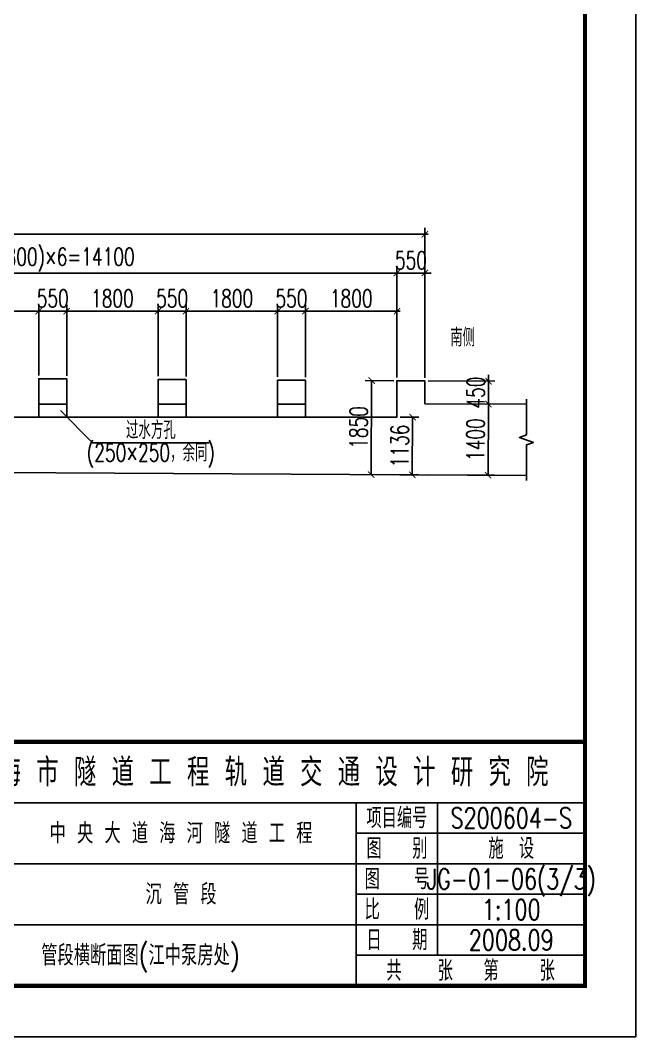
# Model space of a CAD drawing. Extents: x 266020 to 523514, y 704210 to 746210.
# Drawn here: x 511400 to 523514, y 704210 to 724201 of the extents above; entities that cross this region are included whole.
import ezdxf
from ezdxf.enums import TextEntityAlignment as Align

# ---------------------------------------------------------------- set-up
doc = ezdxf.new("R2010")
doc.units = 0
doc.header["$LTSCALE"] = 50
doc.header["$MEASUREMENT"] = 0
doc.layers.get('0').update_dxf_attribs({"linetype": 'CONTINUOUS'})
doc.layers.get('Defpoints').update_dxf_attribs({"linetype": 'CONTINUOUS'})
for name, color, linetype in [('01 标  注', 1, 'CONTINUOUS'), ('4', 4, 'CONTINUOUS'), ('zxz 01 标  注', 1, 'CONTINUOUS'), ('zxz 02 结  构', 5, 'CONTINUOUS'), ('图框', 7, 'CONTINUOUS')]:
    doc.layers.add(name, color=color, linetype=linetype)
doc.styles.get("Standard").update_dxf_attribs({"font": 'txt1.shx', "width": 0.7, "bigfont": 'hztxt.shx'})
doc.dimstyles.new('1：100', dxfattribs={"dimscale": 100, "dimtxt": 3.5, "dimasz": 1.25, "dimexe": 1.25, "dimexo": 0.625, "dimgap": 0.75, "dimtad": 1, "dimdsep": 46, "dimtxsty": 'Standard', "dimblk": 'ARCHTICK', "dimcen": 2.5, "dimclrt": 256, "dimadec": 0, "dimazin": 0, "dimtfac": 1, "dimtix": 1, "dimtmove": 0, "dimatfit": 3, "dimfxl": 0, "dimarcsym": 0})
doc.dimstyles.new('zxz 1：25', dxfattribs={"dimscale": 100, "dimtxt": 3.5, "dimasz": 1.25, "dimexe": 1.25, "dimexo": 0.625, "dimgap": 0.75, "dimtad": 1, "dimdec": 0, "dimlfac": 0.25, "dimdsep": 46, "dimtxsty": 'Standard', "dimblk": 'ARCHTICK', "dimcen": 2.5, "dimdle": 0.625, "dimclrt": 1, "dimadec": 4, "dimazin": 1, "dimtfac": 1, "dimtdec": 0, "dimtix": 1, "dimtmove": 0, "dimatfit": 3, "dimldrblk": 'ARCHTICK', "dimfxl": 0, "dimarcsym": 0})

# ---------------------------------------------------------------- blocks, each defined once
blk = doc.blocks.new('_ArchTick')
at = {"color": 0, "linetype": 'ByBlock', "const_width": 0.15}
blk.add_lwpolyline([(-0.5, -0.5), (0.5, 0.5)], dxfattribs=at)
blk = doc.blocks.new('*D430')
at = {"layer": 'Defpoints', "color": 0}
for p in [(511764, 718481), (509964, 717161), (511764, 717151)]:
    blk.add_point(p, dxfattribs=at)
at = {"layer": 'zxz 01 标  注', "color": 0, "lineweight": -2}
for p, q in [((509964, 717223), (509964, 718606)), ((511764, 717214), (511764, 718606)), ((509902, 718481), (511827, 718481))]:
    blk.add_line(p, q, dxfattribs=at)
at = {"layer": 'zxz 01 标  注', "color": 0, "lineweight": -2, "xscale": 125, "yscale": 125, "zscale": 125, "rotation": 180}
blk.add_blockref('_ArchTick', (509964, 718481), dxfattribs=at)
at = {"layer": 'zxz 01 标  注', "color": 0, "lineweight": -2, "xscale": 125, "yscale": 125, "zscale": 125}
blk.add_blockref('_ArchTick', (511764, 718481), dxfattribs=at)
at = {"layer": 'zxz 01 标  注', "color": 1, "insert": (510864, 718731), "char_height": 350, "attachment_point": 5}
blk.add_mtext('1800', dxfattribs=at)
blk = doc.blocks.new('*D431')
at = {"layer": 'Defpoints', "color": 0}
for p in [(512314, 718481), (511764, 717151), (512314, 717148)]:
    blk.add_point(p, dxfattribs=at)
at = {"layer": 'zxz 01 标  注', "color": 0, "lineweight": -2}
for p, q in [((511764, 717214), (511764, 718606)), ((512314, 717211), (512314, 718606)), ((511764, 718481), (511639, 718481)), ((511764, 718481), (512314, 718481)), ((512314, 718481), (512439, 718481))]:
    blk.add_line(p, q, dxfattribs=at)
at = {"layer": 'zxz 01 标  注', "color": 0, "lineweight": -2, "xscale": 125, "yscale": 125, "zscale": 125}
blk.add_blockref('_ArchTick', (511764, 718481), dxfattribs=at)
at = {"layer": 'zxz 01 标  注', "color": 0, "lineweight": -2, "xscale": 125, "yscale": 125, "zscale": 125, "rotation": 180}
blk.add_blockref('_ArchTick', (512314, 718481), dxfattribs=at)
at = {"layer": 'zxz 01 标  注', "color": 1, "insert": (512039, 718731), "char_height": 350, "attachment_point": 5}
blk.add_mtext('550', dxfattribs=at)
blk = doc.blocks.new('*D432')
at = {"layer": 'Defpoints', "color": 0}
for p in [(514114, 718481), (512314, 717148), (514114, 717138)]:
    blk.add_point(p, dxfattribs=at)
at = {"layer": 'zxz 01 标  注', "color": 0, "lineweight": -2}
for p, q in [((512314, 717211), (512314, 718606)), ((514114, 717201), (514114, 718606)), ((512252, 718481), (514177, 718481))]:
    blk.add_line(p, q, dxfattribs=at)
at = {"layer": 'zxz 01 标  注', "color": 0, "lineweight": -2, "xscale": 125, "yscale": 125, "zscale": 125, "rotation": 180}
blk.add_blockref('_ArchTick', (512314, 718481), dxfattribs=at)
at = {"layer": 'zxz 01 标  注', "color": 0, "lineweight": -2, "xscale": 125, "yscale": 125, "zscale": 125}
blk.add_blockref('_ArchTick', (514114, 718481), dxfattribs=at)
at = {"layer": 'zxz 01 标  注', "color": 1, "insert": (513214, 718731), "char_height": 350, "attachment_point": 5}
blk.add_mtext('1800', dxfattribs=at)
blk = doc.blocks.new('*D433')
at = {"layer": 'Defpoints', "color": 0}
for p in [(514664, 718481), (514114, 717138), (514664, 717135)]:
    blk.add_point(p, dxfattribs=at)
at = {"layer": 'zxz 01 标  注', "color": 0, "lineweight": -2}
for p, q in [((514114, 717201), (514114, 718606)), ((514664, 717198), (514664, 718606)), ((514114, 718481), (513989, 718481)), ((514114, 718481), (514664, 718481)), ((514664, 718481), (514789, 718481))]:
    blk.add_line(p, q, dxfattribs=at)
at = {"layer": 'zxz 01 标  注', "color": 0, "lineweight": -2, "xscale": 125, "yscale": 125, "zscale": 125}
blk.add_blockref('_ArchTick', (514114, 718481), dxfattribs=at)
at = {"layer": 'zxz 01 标  注', "color": 0, "lineweight": -2, "xscale": 125, "yscale": 125, "zscale": 125, "rotation": 180}
blk.add_blockref('_ArchTick', (514664, 718481), dxfattribs=at)
at = {"layer": 'zxz 01 标  注', "color": 1, "insert": (514389, 718731), "char_height": 350, "attachment_point": 5}
blk.add_mtext('550', dxfattribs=at)
blk = doc.blocks.new('*D434')
at = {"layer": 'Defpoints', "color": 0}
for p in [(516464, 718481), (514664, 717135), (516464, 717125)]:
    blk.add_point(p, dxfattribs=at)
at = {"layer": 'zxz 01 标  注', "color": 0, "lineweight": -2}
for p, q in [((514664, 717198), (514664, 718606)), ((516464, 717188), (516464, 718606)), ((514602, 718481), (516527, 718481))]:
    blk.add_line(p, q, dxfattribs=at)
at = {"layer": 'zxz 01 标  注', "color": 0, "lineweight": -2, "xscale": 125, "yscale": 125, "zscale": 125, "rotation": 180}
blk.add_blockref('_ArchTick', (514664, 718481), dxfattribs=at)
at = {"layer": 'zxz 01 标  注', "color": 0, "lineweight": -2, "xscale": 125, "yscale": 125, "zscale": 125}
blk.add_blockref('_ArchTick', (516464, 718481), dxfattribs=at)
at = {"layer": 'zxz 01 标  注', "color": 1, "insert": (515564, 718731), "char_height": 350, "attachment_point": 5}
blk.add_mtext('1800', dxfattribs=at)
blk = doc.blocks.new('*D435')
at = {"layer": 'Defpoints', "color": 0}
for p in [(517014, 718481), (516464, 717125), (517014, 717122)]:
    blk.add_point(p, dxfattribs=at)
at = {"layer": 'zxz 01 标  注', "color": 0, "lineweight": -2}
for p, q in [((516464, 717188), (516464, 718606)), ((517014, 717185), (517014, 718606)), ((516464, 718481), (516339, 718481)), ((516464, 718481), (517014, 718481)), ((517014, 718481), (517139, 718481))]:
    blk.add_line(p, q, dxfattribs=at)
at = {"layer": 'zxz 01 标  注', "color": 0, "lineweight": -2, "xscale": 125, "yscale": 125, "zscale": 125}
blk.add_blockref('_ArchTick', (516464, 718481), dxfattribs=at)
at = {"layer": 'zxz 01 标  注', "color": 0, "lineweight": -2, "xscale": 125, "yscale": 125, "zscale": 125, "rotation": 180}
blk.add_blockref('_ArchTick', (517014, 718481), dxfattribs=at)
at = {"layer": 'zxz 01 标  注', "color": 1, "insert": (516739, 718731), "char_height": 350, "attachment_point": 5}
blk.add_mtext('550', dxfattribs=at)
blk = doc.blocks.new('*D436')
at = {"layer": 'Defpoints', "color": 0}
for p in [(518814, 718481), (517014, 717122), (518814, 717112)]:
    blk.add_point(p, dxfattribs=at)
at = {"layer": 'zxz 01 标  注', "color": 0, "lineweight": -2}
for p, q in [((517014, 717185), (517014, 718606)), ((518814, 717175), (518814, 718606)), ((516952, 718481), (518877, 718481))]:
    blk.add_line(p, q, dxfattribs=at)
at = {"layer": 'zxz 01 标  注', "color": 0, "lineweight": -2, "xscale": 125, "yscale": 125, "zscale": 125, "rotation": 180}
blk.add_blockref('_ArchTick', (517014, 718481), dxfattribs=at)
at = {"layer": 'zxz 01 标  注', "color": 0, "lineweight": -2, "xscale": 125, "yscale": 125, "zscale": 125}
blk.add_blockref('_ArchTick', (518814, 718481), dxfattribs=at)
at = {"layer": 'zxz 01 标  注', "color": 1, "insert": (517914, 718731), "char_height": 350, "attachment_point": 5}
blk.add_mtext('1800', dxfattribs=at)
blk = doc.blocks.new('*D437')
at = {"layer": 'Defpoints', "color": 0}
for p in [(519364, 719231), (518814, 717112), (519364, 717109)]:
    blk.add_point(p, dxfattribs=at)
at = {"layer": 'zxz 01 标  注', "color": 0, "lineweight": -2}
for p, q in [((518814, 717175), (518814, 719356)), ((519364, 717172), (519364, 719356)), ((518814, 719231), (518689, 719231)), ((518814, 719231), (519364, 719231)), ((519364, 719231), (519489, 719231))]:
    blk.add_line(p, q, dxfattribs=at)
at = {"layer": 'zxz 01 标  注', "color": 0, "lineweight": -2, "xscale": 125, "yscale": 125, "zscale": 125}
blk.add_blockref('_ArchTick', (518814, 719231), dxfattribs=at)
at = {"layer": 'zxz 01 标  注', "color": 0, "lineweight": -2, "xscale": 125, "yscale": 125, "zscale": 125, "rotation": 180}
blk.add_blockref('_ArchTick', (519364, 719231), dxfattribs=at)
at = {"layer": 'zxz 01 标  注', "color": 1, "insert": (519089, 719481), "char_height": 350, "attachment_point": 5}
blk.add_mtext('550', dxfattribs=at)
blk = doc.blocks.new('*D440')
at = {"layer": 'Defpoints', "color": 0}
for p in [(518316, 717115), (518814, 717112), (518814, 715262)]:
    blk.add_point(p, dxfattribs=at)
at = {"layer": 'zxz 01 标  注', "color": 0, "lineweight": -2}
for p, q in [((518752, 717113), (518191, 717116)), ((518306, 715265), (518316, 717115)), ((518752, 715263), (518181, 715266))]:
    blk.add_line(p, q, dxfattribs=at)
at = {"layer": 'zxz 01 标  注', "color": 0, "lineweight": -2, "xscale": 125, "yscale": 125, "zscale": 125}
for p, rotation in [((518316, 717115), 89.68588746480138), ((518306, 715265), 269.6858874648014)]:
    blk.add_blockref('_ArchTick', p, dxfattribs=dict(at, rotation=rotation))
at = {"layer": 'zxz 01 标  注', "insert": (518061, 716192), "char_height": 350, "attachment_point": 5, "rotation": 89.6859}
blk.add_mtext('1850', dxfattribs=at)
blk = doc.blocks.new('*D441')
at = {"layer": 'Defpoints', "color": 0}
for p in [(519364, 717109), (519364, 716659), (520615, 716653)]:
    blk.add_point(p, dxfattribs=at)
at = {"layer": 'zxz 01 标  注', "color": 0, "lineweight": -2}
for p, q in [((519427, 717109), (520742, 717102)), ((520617, 717103), (520615, 716653)), ((520617, 717103), (520618, 717228)), ((519427, 716659), (520740, 716652)), ((520615, 716653), (520614, 716528))]:
    blk.add_line(p, q, dxfattribs=at)
at = {"layer": 'zxz 01 标  注', "color": 0, "lineweight": -2, "xscale": 125, "yscale": 125, "zscale": 125}
for p, rotation in [((520617, 717103), 269.6858874614662), ((520615, 716653), 89.68588746146627)]:
    blk.add_blockref('_ArchTick', p, dxfattribs=dict(at, rotation=rotation))
at = {"layer": 'zxz 01 标  注', "insert": (520366, 716879), "char_height": 350, "attachment_point": 5, "rotation": 89.6859}
blk.add_mtext('450', dxfattribs=at)
blk = doc.blocks.new('*D442')
at = {"layer": 'Defpoints', "color": 0}
for p in [(519364, 716659), (519364, 715259), (520607, 715253)]:
    blk.add_point(p, dxfattribs=at)
at = {"layer": 'zxz 01 标  注', "color": 0, "lineweight": -2}
for p, q in [((519427, 716659), (520740, 716652)), ((520615, 716653), (520607, 715253)), ((519427, 715259), (520732, 715252))]:
    blk.add_line(p, q, dxfattribs=at)
at = {"layer": 'zxz 01 标  注', "color": 0, "lineweight": -2, "xscale": 125, "yscale": 125, "zscale": 125}
for p, rotation in [((520615, 716653), 89.68588746146624), ((520607, 715253), 269.6858874614662)]:
    blk.add_blockref('_ArchTick', p, dxfattribs=dict(at, rotation=rotation))
at = {"layer": 'zxz 01 标  注', "insert": (520361, 715954), "char_height": 350, "attachment_point": 5, "rotation": 89.6859}
blk.add_mtext('1400', dxfattribs=at)
blk = doc.blocks.new('*D449')
at = {"layer": 'Defpoints', "color": 0}
for p in [(519364, 719993), (471814, 717220), (519364, 717109)]:
    blk.add_point(p, dxfattribs=at)
at = {"layer": 'zxz 01 标  注', "color": 0, "lineweight": -2}
for p, q in [((471814, 717283), (471814, 720118)), ((519364, 717172), (519364, 720118)), ((471752, 719993), (519427, 719993))]:
    blk.add_line(p, q, dxfattribs=at)
at = {"layer": 'zxz 01 标  注', "color": 0, "lineweight": -2, "xscale": 125, "yscale": 125, "zscale": 125, "rotation": 180}
blk.add_blockref('_ArchTick', (471814, 719993), dxfattribs=at)
at = {"layer": 'zxz 01 标  注', "color": 0, "lineweight": -2, "xscale": 125, "yscale": 125, "zscale": 125}
blk.add_blockref('_ArchTick', (519364, 719993), dxfattribs=at)
at = {"layer": 'zxz 01 标  注', "color": 1, "insert": (495589, 720243), "char_height": 350, "attachment_point": 5}
blk.add_mtext('47550', dxfattribs=at)
blk = doc.blocks.new('*D451')
at = {"layer": 'Defpoints', "color": 0}
for p in [(518814, 719231), (518814, 717112), (504714, 717040)]:
    blk.add_point(p, dxfattribs=at)
at = {"layer": 'zxz 01 标  注', "color": 0, "lineweight": -2}
for p, q in [((504714, 717102), (504714, 719356)), ((518814, 717175), (518814, 719356)), ((504652, 719231), (518877, 719231))]:
    blk.add_line(p, q, dxfattribs=at)
at = {"layer": 'zxz 01 标  注', "color": 0, "lineweight": -2, "xscale": 125, "yscale": 125, "zscale": 125, "rotation": 180}
blk.add_blockref('_ArchTick', (504714, 719231), dxfattribs=at)
at = {"layer": 'zxz 01 标  注', "color": 0, "lineweight": -2, "xscale": 125, "yscale": 125, "zscale": 125}
blk.add_blockref('_ArchTick', (518814, 719231), dxfattribs=at)
at = {"layer": 'zxz 01 标  注', "color": 1, "insert": (511764, 719493), "char_height": 350, "attachment_point": 5}
blk.add_mtext('(550＋1800)×6=14100', dxfattribs=at)
blk = doc.blocks.new('*D460')
at = {"layer": 'Defpoints', "color": 0}
for p in [(518814, 716399), (518808, 715262), (519116, 715261)]:
    blk.add_point(p, dxfattribs=at)
at = {"layer": 'zxz 01 标  注', "color": 0, "lineweight": -2}
for p, q in [((518877, 716398), (519248, 716396)), ((519123, 716397), (519116, 715261)), ((518871, 715262), (519241, 715260))]:
    blk.add_line(p, q, dxfattribs=at)
at = {"layer": 'zxz 01 标  注', "color": 0, "lineweight": -2, "xscale": 125, "yscale": 125, "zscale": 125}
for p, rotation in [((519123, 716397), 89.68588746480182), ((519116, 715261), 269.6858874648018)]:
    blk.add_blockref('_ArchTick', p, dxfattribs=dict(at, rotation=rotation))
at = {"layer": 'zxz 01 标  注', "insert": (518870, 715830), "char_height": 350, "attachment_point": 5, "rotation": 89.6859}
blk.add_mtext('1136', dxfattribs=at)

msp = doc.modelspace()

# ---------------------------------------------------------------- linework, layer by layer
at = {"layer": '01 标  注'}
msp.add_lwpolyline([(523514.335, 704209.674), (523514.335, 746209.674), (463814.335, 746209.674), (463814.335, 704209.674)], close=True, dxfattribs=at)
at = {"layer": '4', "color": 7, "const_width": 80}
msp.add_lwpolyline([(522514.335, 705209.674), (522514.335, 745209.674), (466314.335, 745209.674), (466314.335, 705209.674)], close=True, dxfattribs=at)
at = {"layer": 'zxz 01 标  注'}
for p, q in [((511764.335, 716398.566), (511764.335, 716648.566)), ((512314.335, 716398.566), (512314.335, 716648.566)), ((514114.335, 716398.566), (514114.335, 716648.566)), ((514664.335, 716398.566), (514664.335, 716648.566)), ((516464.335, 716398.566), (516464.335, 716648.566)), ((517014.335, 716398.566), (517014.335, 716648.566))]:
    msp.add_line(p, q, dxfattribs=at)
for points in [[(521364.335, 716748.452), (521364.335, 716048.452), (521226.961, 715998.452), (521501.709, 715898.452), (521364.335, 715848.452), (521364.335, 715148.452)], [(512188.646, 716524.255), (512822.119, 715890.782), (515118.61, 715890.782)]]:
    msp.add_lwpolyline(points, dxfattribs=at)
at = {"layer": 'zxz 02 结  构'}
msp.add_line((521364.335, 715248.452), (507608.443, 715323.867), dxfattribs=at)
at = {"layer": 'zxz 02 结  构', "ltscale": 4}
msp.add_lwpolyline([(521364.335, 716648.452), (519364.335, 716659.417), (519364.335, 717109.417), (518814.335, 717112.432), (518814.335, 716398.566), (504714.335, 716398.566), (504714.335, 716039.733), (495864.335, 716088.252), (495864.335, 716398.252), (472364.335, 716527.087), (472364.335, 717217.087), (471814.335, 717220.103), (471814.335, 716920.103), (469814.335, 716931.067)], dxfattribs=at)
for points in [[(512314.335, 717148.067), (511764.335, 717151.083), (511764.335, 716648.566), (512314.335, 716648.566)], [(514664.335, 717135.184), (514114.335, 717138.199), (514114.335, 716648.566), (514664.335, 716648.566)], [(516464.335, 717125.316), (516464.335, 716648.566), (517014.335, 716648.566), (517014.335, 717122.3)]]:
    msp.add_lwpolyline(points, close=True, dxfattribs=at)
at = {"layer": '图框', "color": 7}
for p, q in [((499614.335, 708809.674), (522514.335, 708809.674)), ((518014.335, 705209.674), (518014.335, 708809.674)), ((519614.335, 705809.674), (519614.335, 708809.674)), ((522514.335, 708209.674), (518014.335, 708209.674)), ((504514.335, 707609.674), (522514.335, 707609.674)), ((522514.335, 707009.674), (518014.335, 707009.674)), ((504514.335, 706409.674), (522514.335, 706409.674)), ((522514.335, 705809.674), (518014.335, 705809.674))]:
    msp.add_line(p, q, dxfattribs=at)
at = {"layer": '图框', "color": 7, "const_width": 80}
for points in [[(499614.335, 710009.674), (522514.335, 710009.674), (522514.335, 705209.674), (499614.335, 705209.674)], [(504514.335, 710009.674), (522514.335, 710009.674), (522514.335, 705209.674), (504514.335, 705209.674)]]:
    msp.add_lwpolyline(points, close=True, dxfattribs=at)

# ---------------------------------------------------------------- texts
at = {"layer": 'zxz 01 标  注', "color": 1, "char_height": 350, "attachment_point": 5}
for s, insert in [('南侧', (520107, 717964.282)), ('过水方孔', (513970.365, 716140.782)), ('(250×250，余同)', (513970.365, 715640.782))]:
    msp.add_mtext(s, dxfattribs=dict(at, insert=insert))
at = {"layer": '图框', "color": 7}
for s, height, width, p in [('上 海 市 隧 道 工 程 轨 道 交 通 设 计 研 究 院', 550, 0.8, (516014.335, 709409.674)), ('项目编号', 400, 0.75, (518814.335, 708509.674)), ('S200604-S', 400, 0.75, (521064.335, 708509.674)), ('中 央 大 道 海 河 隧 道 工 程', 400, 0.8, (514564.335, 708209.674)), ('图\u3000\u3000别', 400, 0.75, (518814.335, 707909.674)), ('施\u3000设', 400, 0.75, (521064.335, 707909.674)), ('图   号', 400, 0.75, (518814.335, 707309.674)), ('沉 管 段', 400, 0.8, (514564.335, 707009.674)), ('比   例', 400, 0.75, (518814.335, 706709.674)), ('1:100', 400, 0.75, (521064.335, 706709.674)), ('日\u3000\u3000期', 400, 0.75, (518814.335, 706109.674)), ('2008.09', 400, 0.75, (521064.335, 706109.674)), ('管段横断面图(江中泵房处)', 400, 0.8, (513764.335, 705809.674)), ('共\u3000  张\u3000\u3000第\u3000\u3000 张', 400, 0.75, (520264.335, 705509.674))]:
    msp.add_text(s, height=height, dxfattribs=dict(at, width=width)).set_placement(p, align=Align.MIDDLE_CENTER)
at = {"layer": '图框', "width": 0.75}
msp.add_text('JG-01-06(3/3)', height=400, dxfattribs=at).set_placement((521064.335, 707309.674), align=Align.MIDDLE_CENTER)

# ---------------------------------------------------------------- dimensions: what is measured, and where the dimension line sits
at = {"layer": 'zxz 01 标  注'}
for base, p1, p2, picture, middle in [((519364.335, 719992.531), (471814.335, 717220.103), (519364.335, 717109.417), '*D449', (495589.335, 720242.531)), ((519364.335, 719231.479), (518814.335, 717112.432), (519364.335, 717109.417), '*D437', (519089.335, 719481.479)), ((511764.335, 718481.479), (509964.335, 717160.951), (511764.335, 717151.083), '*D430', (510864.335, 718731.479)), ((512314.335, 718481.479), (511764.335, 717151.083), (512314.335, 717148.067), '*D431', (512039.335, 718731.479)), ((514114.335, 718481.479), (512314.335, 717148.067), (514114.335, 717138.199), '*D432', (513214.335, 718731.479)), ((514664.335, 718481.479), (514114.335, 717138.199), (514664.335, 717135.184), '*D433', (514389.335, 718731.479)), ((516464.335, 718481.479), (514664.335, 717135.184), (516464.335, 717125.316), '*D434', (515564.335, 718731.479)), ((517014.335, 718481.479), (516464.335, 717125.316), (517014.335, 717122.3), '*D435', (516739.335, 718731.479)), ((518814.335, 718481.479), (517014.335, 717122.3), (518814.335, 717112.432), '*D436', (517914.335, 718731.479))]:
    dim = msp.add_linear_dim(base=base, p1=p1, p2=p2, dimstyle='zxz 1：25', override={"dimlfac": 1}, dxfattribs=at)
    dim.commit()
    dim.dimension.update_dxf_attribs({"geometry": picture, "text_midpoint": middle})
dim = msp.add_linear_dim(base=(518814.335, 719231.479), p1=(504714.335, 717039.733), p2=(518814.335, 717112.432), text='(550＋1800)×6=<>', dimstyle='zxz 1：25', override={"dimlfac": 1}, dxfattribs=at)
dim.commit()
dim.dimension.update_dxf_attribs({"geometry": '*D451', "text_midpoint": (511764.335, 719492.531)})
for base, p1, p2, angle, picture, middle in [((518316.219, 717115.163), (518814.335, 715262.432), (518814.335, 717112.432), 269.6858875, '*D440', (518061.152, 716191.561)), ((520614.627, 716652.562), (519364.335, 717109.417), (519364.335, 716659.417), 89.6858875, '*D441', (520365.864, 716878.926)), ((520606.952, 715252.604), (519364.335, 716659.417), (519364.335, 715259.417), 89.6858875, '*D442', (520360.793, 715953.954))]:
    dim = msp.add_linear_dim(base=base, p1=p1, p2=p2, angle=angle, dimstyle='1：100', override={"dimdec": 0, "dimfxl": 1.25, "dimarcsym": 1}, dxfattribs=at)
    dim.commit()
    dim.dimension.update_dxf_attribs({"geometry": picture, "text_midpoint": middle})
dim = msp.add_linear_dim(base=(519116.445, 715260.776), p1=(518814.335, 716398.566), p2=(518808.107, 715262.466), angle=269.6858875, dimstyle='1：100', override={"dimdec": 0}, dxfattribs=at)
dim.commit()
dim.dimension.update_dxf_attribs({"geometry": '*D460', "text_midpoint": (519119.56, 715828.826), "dimtype": 161})

doc.saveas('drawing.dxf')
